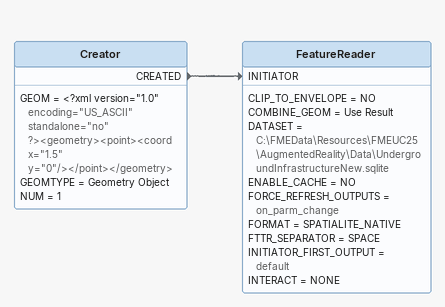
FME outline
Creator
    GEOM = <?xml version="1.0" encoding="US_ASCII" standalone="no" ?><geometry><point><coord x="1.5" y="0"/></point></geometry>
    GEOMTYPE = Geometry Object
    NUM = 1
    CREATED -> FeatureReader [INITIATOR]
FeatureReader
    CLIP_TO_ENVELOPE = NO
    COMBINE_GEOM = Use Result
    DATASET = C:\FMEData\Resources\FMEUC25\AugmentedReality\Data\UndergroundInfrastructureNew.sqlite
    ENABLE_CACHE = NO
    FORCE_REFRESH_OUTPUTS = on_parm_change
    FORMAT = SPATIALITE_NATIVE
    FTTR_SEPARATOR = SPACE
    INITIATOR_FIRST_OUTPUT = default
    INTERACT = NONE
